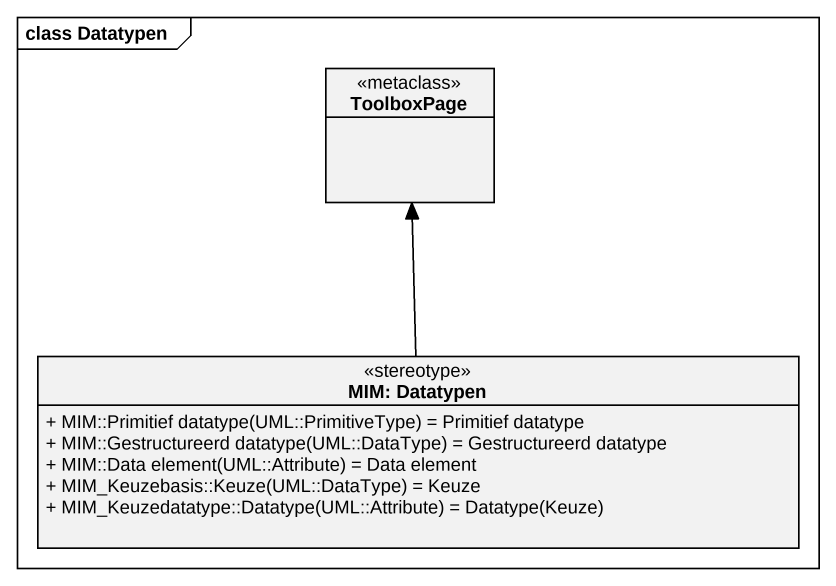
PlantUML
@startuml
mainframe class Datatypen
hide circle
hide empty members
skinparam classAttributeIconSize 0
class ToolboxPage <<metaclass>>
class "MIM: Datatypen" as MIM_Datatypen <<stereotype>> {
  {field} + MIM::Primitief datatype(UML::PrimitiveType) = Primitief datatype
  {field} + MIM::Gestructureerd datatype(UML::DataType) = Gestructureerd datatype
  {field} + MIM::Data element(UML::Attribute) = Data element
  {field} + MIM_Keuzebasis::Keuze(UML::DataType) = Keuze
  {field} + MIM_Keuzedatatype::Datatype(UML::Attribute) = Datatype(Keuze)
}
MIM_Datatypen -up-> ToolboxPage
@enduml
